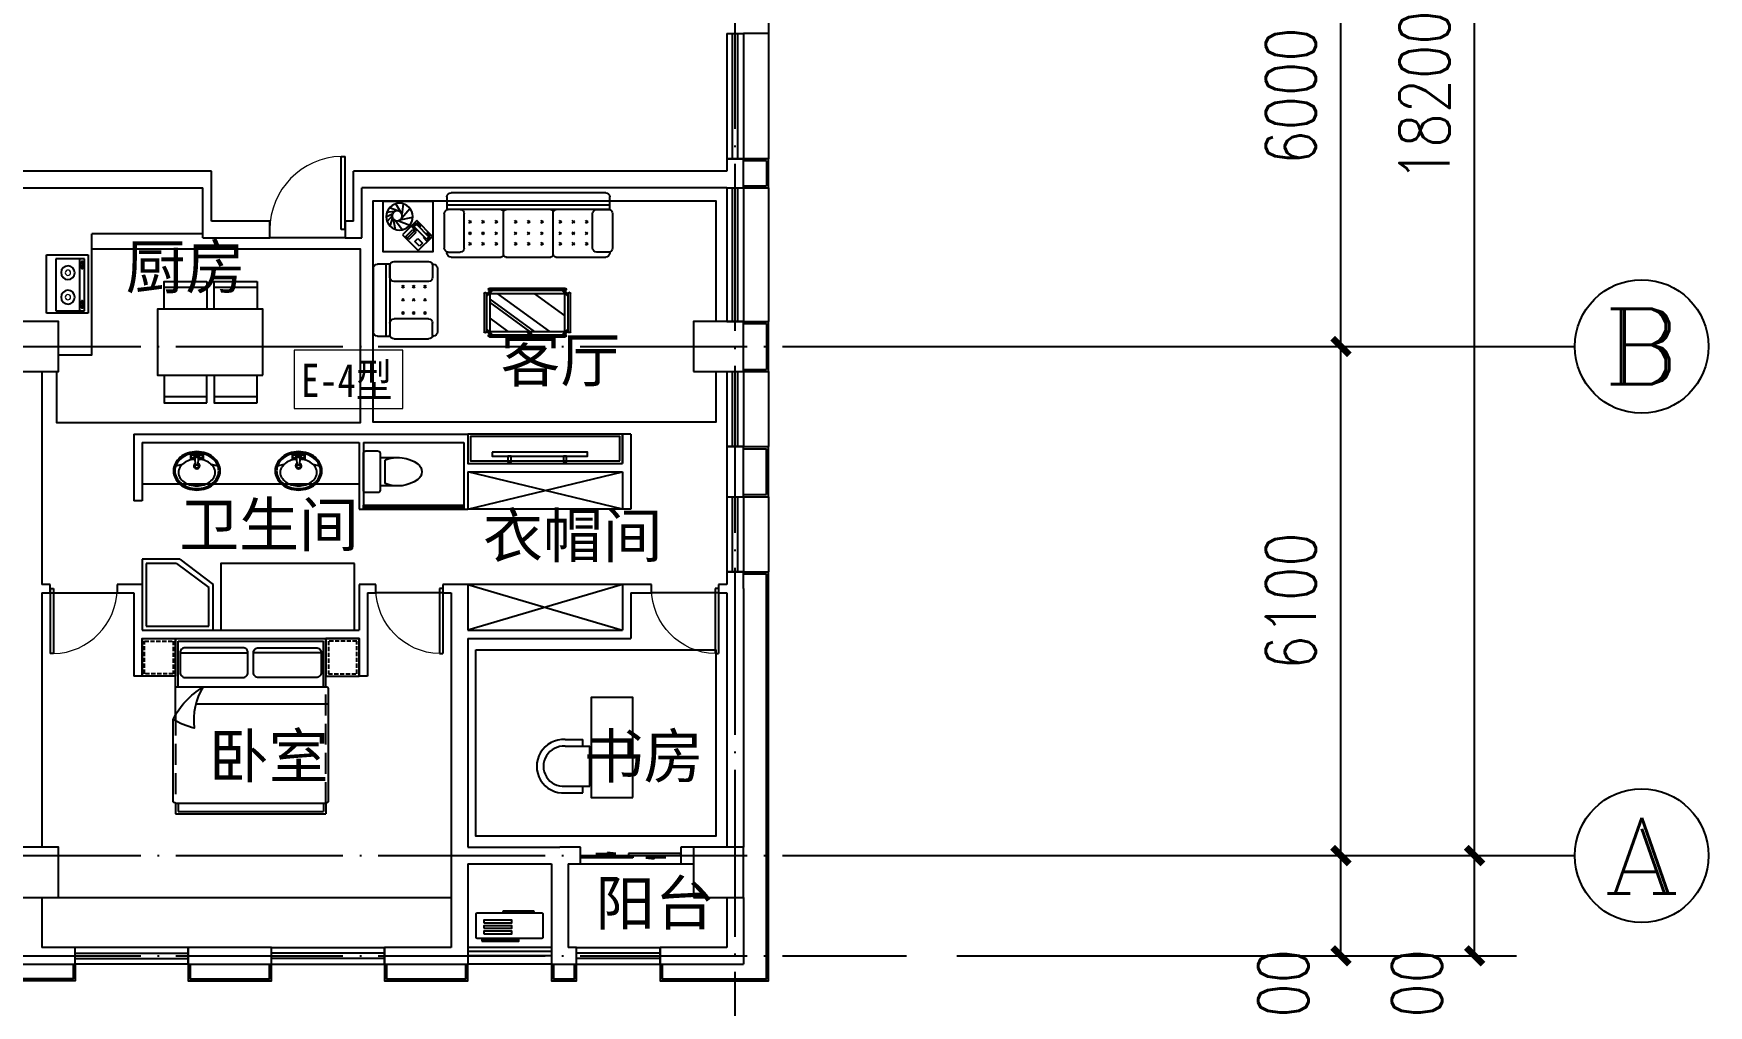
# Model space of a CAD drawing. Extents: x 122060 to 300410, y -425997 to -174060.
# Drawn here: x 241098 to 261150, y -340097 to -328451 of the extents above; entities that cross this region are included whole.
import ezdxf
from ezdxf.enums import TextEntityAlignment as Align

# ---------------------------------------------------------------- set-up
doc = ezdxf.new("R2010")
doc.units = 0
doc.header["$LTSCALE"] = 1000
doc.header["$MEASUREMENT"] = 0
doc.linetypes.add('DASH', pattern=[0.35, 0.25, -0.1])
doc.linetypes.add('DOTE', pattern=[2.42, 2, -0.2, 0.02, -0.2])
doc.layers.get('0').update_dxf_attribs({"linetype": 'CONTINUOUS'})
doc.layers.get('Defpoints').update_dxf_attribs({"linetype": 'CONTINUOUS'})
for name, color, linetype in [('AXIS', 3, 'CONTINUOUS'), ('AXIS_TEXT', 7, 'CONTINUOUS'), ('BALCONY', 6, 'CONTINUOUS'), ('DOTE', 1, 'CONTINUOUS'), ('WALL', 255, 'CONTINUOUS'), ('WINDOW', 4, 'CONTINUOUS'), ('WR-COLUMN', 255, 'CONTINUOUS'), ('WR-WALL', 255, 'CONTINUOUS'), ('厨卫', 8, 'CONTINUOUS'), ('家具', 8, 'CONTINUOUS'), ('平面看线', 8, 'CONTINUOUS'), ('石材', 41, 'CONTINUOUS'), ('空调', 8, 'CONTINUOUS')]:
    doc.layers.add(name, color=color, linetype=linetype)
doc.layers.add('PUB_TEXT', color=7, linetype='CONTINUOUS', lineweight=0)
doc.styles.add('_TCH_AXIS', font='COMPLEX', dxfattribs={"bigfont": 'GBCBIG'})
doc.styles.add('COMPLEX', font='COMPLEX')
doc.styles.add('dim_font', font='SIMPLEX.shx', dxfattribs={"width": 0.8})
doc.styles.get("Standard").update_dxf_attribs({"font": 'GBENOR', "bigfont": 'GBCBIG'})
doc.styles.add('宋体', font='SimSun.ttf')
doc.styles.add('黑体', font='SIMHEI.TTF', dxfattribs={"width": 0.8})
doc.dimstyles.new('DIMN200', dxfattribs={"dimscale": 2, "dimtxt": 300, "dimasz": 100, "dimexe": 250, "dimexo": 300, "dimgap": 150, "dimtad": 1, "dimdec": 0, "dimzin": 0, "dimdsep": 46, "dimtxsty": 'dim_font', "dimblk": 'ARCHTICK', "dimcen": 0.09, "dimclrt": 7, "dimazin": 2, "dimtfac": 1, "dimtdec": 0, "dimtix": 1, "dimtmove": 2, "dimatfit": 3, "dimfxl": 0, "dimtolj": 1, "dimtzin": 0, "dimarcsym": 0})

# ---------------------------------------------------------------- blocks, each defined once
blk = doc.blocks.new('asfdfgfhfg')
at = {"layer": '家具', "color": 6}
for p, q in [((-683, 1543), (-673, 1632)), ((-651, 1566), (-616, 1640)), ((-632, 1568), (-564, 1629)), ((-677, 1466), (-777, 1525)), ((-649, 1450), (-776, 1433)), ((-694, 1502), (-729, 1600)), ((-609, 1454), (-722, 1355)), ((-583, 1478), (-618, 1320)), ((-611, 1564), (-511, 1595)), ((-598, 1556), (-471, 1530)), ((-581, 1533), (-467, 1445)), ((-575, 1501), (-521, 1357))]:
    blk.add_line(p, q, dxfattribs=at)
at = {"layer": '家具'}
for p, q in [((-54, 1595), (-54, 1745)), ((-54, 1645), (809, 1645)), ((-4, 1795), (759, 1795)), ((809, 1745), (809, 1592)), ((-575, 1274), (-405, 1443)), ((-386, 1406), (-471, 1321)), ((-405, 1443), (-216, 1255)), ((-348, 1368), (-386, 1406)), ((-87, 1545), (-87, 1134)), ((-54, 1595), (809, 1595)), ((102, 1595), (-37, 1595)), ((152, 1134), (152, 1545)), ((198, 1453), (229, 1423)), ((229, 1453), (198, 1423)), ((356, 1453), (386, 1423)), ((386, 1453), (356, 1423)), ((514, 1453), (544, 1423)), ((544, 1453), (514, 1423)), ((602, 1134), (602, 1545)), ((652, 1595), (792, 1595)), ((842, 1545), (842, 1134)), ((-386, 1085), (-575, 1274)), ((-556, 1274), (-509, 1227)), ((-504, 1326), (-551, 1278)), ((-551, 1278), (-509, 1236)), ((-532, 1278), (-504, 1307)), ((-532, 1278), (-381, 1128)), ((-509, 1236), (-499, 1245)), ((-509, 1227), (-495, 1241)), ((-462, 1283), (-504, 1326)), ((-353, 1156), (-504, 1307)), ((-452, 1283), (-499, 1330)), ((-471, 1321), (-433, 1283)), ((-471, 1274), (-462, 1283)), ((-466, 1269), (-452, 1283)), ((-452, 1302), (-367, 1387)), ((-433, 1283), (-348, 1368)), ((-216, 1255), (-386, 1085)), ((-325, 1297), (-363, 1260)), ((-363, 1260), (-306, 1203)), ((-268, 1241), (-325, 1297)), ((-306, 1203), (-268, 1241)), ((198, 1326), (229, 1296)), ((229, 1326), (198, 1296)), ((356, 1326), (386, 1296)), ((386, 1326), (356, 1296)), ((514, 1326), (544, 1296)), ((544, 1326), (514, 1296)), ((-424, 1151), (-414, 1161)), ((-381, 1109), (-424, 1151)), ((-386, 1189), (-377, 1198)), ((-334, 1156), (-381, 1109)), ((-381, 1128), (-353, 1156)), ((-377, 1198), (-334, 1156)), ((-54, 1084), (-54, 1075)), ((-37, 1084), (102, 1084)), ((-4, 1025), (759, 1025)), ((198, 1189), (229, 1159)), ((229, 1189), (198, 1159)), ((386, 1189), (356, 1159)), ((356, 1189), (386, 1159)), ((514, 1189), (544, 1159)), ((544, 1189), (514, 1159)), ((792, 1084), (652, 1084)), ((809, 1084), (809, 1075)), ((-909, -988), (-909, 862)), ((-859, 912), (-706, 912)), ((-759, -1038), (-759, 912)), ((-709, -1038), (-709, 912)), ((-709, 755), (-709, 896)), ((-659, 946), (-247, 946)), ((-197, 912), (-189, 912)), ((-197, 896), (-197, 755)), ((-139, 862), (-139, 264)), ((-247, 705), (-659, 705)), ((-546, 651), (-576, 620)), ((-546, 620), (-576, 651)), ((-409, 651), (-439, 620)), ((-409, 620), (-439, 651)), ((-282, 651), (-312, 620)), ((-282, 620), (-312, 651)), ((-546, 463), (-576, 493)), ((-546, 493), (-576, 463)), ((-409, 493), (-439, 463)), ((-409, 463), (-439, 493)), ((-282, 493), (-312, 463)), ((-282, 463), (-312, 493)), ((236, -505), (236, 404)), ((246, 414), (251, 414)), ((261, 368), (333, 440)), ((261, 396), (305, 440)), ((261, -505), (261, 404)), ((287, 455), (287, 450)), ((297, 465), (756, 465)), ((297, 440), (756, 440)), ((791, 368), (719, 440)), ((791, 396), (747, 440)), ((766, 455), (766, 450)), ((791, 404), (791, -505)), ((806, 414), (801, 414)), ((816, 404), (816, -505)), ((-169, 235), (-679, 235)), ((-546, 335), (-576, 305)), ((-546, 305), (-576, 335)), ((-409, 335), (-439, 305)), ((-409, 305), (-439, 335)), ((-282, 335), (-312, 305)), ((-282, 305), (-312, 335)), ((-139, 206), (-139, -332)), ((301, 305), (751, -315)), ((364, 400), (751, -134)), ((407, 400), (751, -75)), ((595, 400), (751, 185)), ((-546, 75), (-576, 105)), ((-546, 105), (-576, 75)), ((-409, 75), (-439, 105)), ((-409, 105), (-439, 75)), ((-282, 75), (-312, 105)), ((-282, 105), (-312, 75)), ((-546, -52), (-576, -82)), ((-546, -82), (-576, -52)), ((-409, -82), (-439, -52)), ((-409, -52), (-439, -82)), ((-282, -82), (-312, -52)), ((-282, -52), (-312, -82)), ((301, -138), (565, -500)), ((-169, -361), (-679, -361)), ((-546, -240), (-576, -210)), ((-546, -210), (-576, -240)), ((-409, -240), (-439, -210)), ((-409, -210), (-439, -240)), ((-282, -240), (-312, -210)), ((-282, -210), (-312, -240)), ((-139, -390), (-139, -988)), ((-546, -431), (-576, -461)), ((-546, -461), (-576, -431)), ((-546, -619), (-576, -588)), ((-546, -588), (-576, -619)), ((-409, -431), (-439, -461)), ((-409, -461), (-439, -431)), ((-409, -588), (-439, -619)), ((-409, -619), (-439, -588)), ((-282, -431), (-312, -461)), ((-282, -461), (-312, -431)), ((-282, -588), (-312, -619)), ((-282, -619), (-312, -588)), ((246, -515), (251, -515)), ((261, -468), (333, -540)), ((261, -496), (305, -540)), ((287, -555), (287, -550)), ((756, -540), (297, -540)), ((756, -565), (297, -565)), ((791, -468), (719, -540)), ((791, -496), (747, -540)), ((766, -555), (766, -550)), ((806, -515), (801, -515)), ((-546, -746), (-576, -776)), ((-546, -776), (-576, -746)), ((-409, -746), (-439, -776)), ((-409, -776), (-439, -746)), ((-282, -746), (-312, -776)), ((-282, -776), (-312, -746)), ((-709, -881), (-709, -1021)), ((-247, -831), (-659, -831)), ((-197, -1021), (-197, -881)), ((-709, -1038), (-859, -1038)), ((-659, -1071), (-247, -1071)), ((-197, -1038), (-189, -1038))]:
    blk.add_line(p, q, dxfattribs=at)
for points in [[(-805, 1679), (-205, 1679), (-205, 1079), (-805, 1079)], [(301, 400), (751, 400), (751, -500), (301, -500)]]:
    blk.add_lwpolyline(points, close=True, dxfattribs=at)
at = {"layer": '家具', "color": 6}
for centre, radius in [((-623, 1480), 160), ((-634, 1508), 60)]:
    blk.add_circle(centre, radius, dxfattribs=at)
at = {"layer": '家具'}
for centre, radius, start, end in [((-4, 1745), 50, 90, 180), ((759, 1745), 50, 0, 90), ((-37, 1545), 50, 90, 180), ((102, 1545), 50, 0, 90), ((652, 1545), 50, 90, 180), ((792, 1545), 50, 0, 90), ((-37, 1134), 50, 180, 270), ((-4, 1075), 50, 180, 270), ((102, 1134), 50, 270, 0), ((652, 1134), 50, 180, 270), ((759, 1075), 50, 270, 0), ((792, 1134), 50, 270, 0), ((-859, 862), 50, 90, 180), ((-659, 896), 50, 90, 180), ((-247, 896), 50, 0, 90), ((-189, 862), 50, 0, 90), ((-659, 755), 50, 180, 270), ((-247, 755), 50, 270, 0), ((246, 404), 10, 90, 180), ((251, 404), 10, 0, 90), ((297, 455), 10, 90, 180), ((297, 450), 10, 180, 270), ((756, 455), 10, 0, 90), ((756, 450), 10, 270, 0), ((801, 404), 10, 90, 180), ((806, 404), 10, 0, 90), ((-679, 265), 30, 180, 270), ((-679, 205), 30, 90, 180), ((-169, 265), 30, 270, 0), ((-169, 205), 30, 0, 90), ((-679, -331), 30, 180, 270), ((-679, -391), 30, 90, 180), ((-169, -331), 30, 270, 0), ((-169, -391), 30, 0, 90), ((246, -505), 10, 180, 270), ((251, -505), 10, 270, 0), ((297, -550), 10, 90, 180), ((297, -555), 10, 180, 270), ((756, -550), 10, 0, 90), ((756, -555), 10, 270, 0), ((801, -505), 10, 180, 270), ((806, -505), 10, 270, 0), ((-859, -988), 50, 180, 270), ((-659, -881), 50, 90, 180), ((-247, -881), 50, 0, 90), ((-189, -988), 50, 270, 0), ((-659, -1021), 50, 180, 270), ((-247, -1021), 50, 270, 0)]:
    blk.add_arc(centre, radius, start, end, dxfattribs=at)
at = {"layer": '家具', "style": 'dim_font', "width": 0.8, "flags": 9}
for tag, p, rotation in [('YSIZE', (377, 1795), 180), ('XSIZE', (377, 1795), 180), ('YSIZE', (-909, -63), 270), ('XSIZE', (-909, -63), 270)]:
    blk.add_attdef(tag, p, '', height=0.5, rotation=rotation, dxfattribs=at)
blk = doc.blocks.new('safedgdhgfh')
at = {"layer": '厨卫', "linetype": 'Continuous'}
for p, q in [((-352, -356), (-352, 344)), ((-352, 344), (148, 344)), ((148, 344), (148, -356)), ((148, -356), (-352, -356))]:
    blk.add_line(p, q, dxfattribs=at)
at = {"layer": '厨卫'}
for p, q in [((103, 293), (-239, 293)), ((-239, 293), (-239, -330)), ((47, -330), (47, 293)), ((103, -330), (103, 293)), ((-239, -330), (103, -330))]:
    blk.add_line(p, q, dxfattribs=at)
at = {"layer": '厨卫', "lineweight": 13}
for p, q in [((71, 268), (81, 268)), ((96, 251), (79, 251)), ((79, 251), (79, 186)), ((96, 186), (96, 251)), ((70, 176), (81, 176)), ((79, 186), (96, 186)), ((70, -297), (81, -297)), ((71, -205), (81, -205)), ((79, -222), (79, -287)), ((96, -222), (79, -222)), ((79, -287), (96, -287)), ((96, -287), (96, -222))]:
    blk.add_line(p, q, dxfattribs=at)
for points in [[(71, 268, 0.259034), (67, 266, 0.076276), (63, 254, 0.036515), (60, 241, 0.026615), (59, 222, 0.026615), (60, 203, 0.036515), (63, 189, 0.076276), (67, 178, 0.259034), (71, 176, 0.078462), (72, 176, 0.056762)], [(81, 268, 0.259034), (78, 266, 0.076276), (73, 254, 0.036515), (71, 241, 0.026615), (70, 222, 0.026615), (71, 203, 0.036515), (73, 189, 0.076276), (78, 178, 0.259034), (81, 176, 0.259034), (85, 178, 0.056762), (89, 186, 0.036515)], [(91, 251, 0.008736), (90, 254, 0.076276), (85, 266, 0.259034), (81, 268, 0.259034)], [(71, -205, 0.259034), (67, -207, 0.076276), (63, -219, 0.036515), (60, -232, 0.026615), (59, -251, 0.026615), (60, -270, 0.036515), (63, -284, 0.076276), (67, -295, 0.259034), (71, -297, 0.078462), (72, -297, 0.056762)], [(81, -205, 0.259034), (78, -207, 0.076276), (73, -219, 0.036515), (71, -232, 0.026615), (70, -251, 0.026615), (71, -270, 0.036515), (73, -284, 0.076276), (78, -295, 0.259034), (81, -297, 0.259034), (85, -295, 0.056762), (89, -287, 0.036515)], [(91, -222, 0.008736), (90, -219, 0.076276), (85, -207, 0.259034), (81, -205, 0.259034)]]:
    blk.add_lwpolyline(points, format="xyb", dxfattribs=at)
at = {"layer": '厨卫', "linetype": 'Continuous'}
for centre, start, end in [((-94, 128), 270, 269.036), ((-94, -165), 90.964, 90)]:
    blk.add_arc(centre, 82.5, start, end, dxfattribs=at)
at = {"layer": '厨卫', "linetype": 'Continuous', "lineweight": 13}
for centre, start, end in [((-94, 128), 270, 269.3468), ((-94, -165), 90.6532, 90)]:
    blk.add_arc(centre, 31.6, start, end, dxfattribs=at)
blk = doc.blocks.new('sdgfdhgfjhg')
at = {"layer": '家具'}
for p, q in [((-840, 610), (-840, 1189)), ((960, 1189), (-840, 1189)), ((930, 1159), (-810, 1159)), ((-810, 610), (-810, 1159)), ((-784, 1019), (28, 1019)), ((905, 1019), (93, 1019)), ((930, 610), (930, 1159)), ((960, 277), (960, 1189)), ((960, 610), (-850, 610)), ((-870, -761), (-870, 590)), ((708, 409), (-870, 409)), ((990, -761), (990, 222)), ((960, -781), (-840, -781)), ((-840, -781), (-840, -911)), ((-810, -781), (-810, -881)), ((930, -781), (930, -881)), ((960, -781), (960, -911)), ((960, -911), (-840, -911)), ((930, -881), (-810, -881))]:
    blk.add_line(p, q, dxfattribs=at)
at = {"layer": '家具', "linetype": 'DASH'}
for p, q in [((-840, -781), (-840, 610)), ((960, 277), (960, -781))]:
    blk.add_line(p, q, dxfattribs=at)
at = {"layer": '家具'}
for points in [[(-1240, 739), (-1240, 1189), (-840, 1189), (-840, 739), (-1240, 739), (-1240, 819)], [(1360, 739), (1360, 1189), (960, 1189), (960, 739), (1360, 739), (1360, 819)]]:
    blk.add_lwpolyline(points, dxfattribs=at)
at = {"layer": '家具', "color": 251, "linetype": 'DASH', "ltscale": 0.2}
for points in [[(-1210, 769), (-1210, 1159), (-870, 1159), (-870, 769)], [(1330, 769), (1330, 1159), (990, 1159), (990, 769)]]:
    blk.add_lwpolyline(points, close=True, dxfattribs=at)
at = {"layer": '家具'}
for points in [[(-784, 1019), (-784, 784, 0.414214), (-724, 724), (-32, 724, 0.414214), (28, 784), (28, 1019, 0.414214), (-32, 1079), (-724, 1079, 0.414214)], [(905, 1019), (905, 784, -0.414214), (845, 724), (153, 724, -0.414214), (93, 784), (93, 1019, -0.414214), (153, 1079), (845, 1079, -0.414214)]]:
    blk.add_lwpolyline(points, format="xyb", close=True, dxfattribs=at)
blk.add_lwpolyline([(628, 610, -0.180302), (736, 118, 0.088637), (990, 222, -28871.271551)], format="xyb", dxfattribs=at)
for centre, radius, start, end in [((-850, 590), 20, 90, 180), ((147, -203), 944, 26.7227, 59.3925), ((-841, -750), 30.7, 200.3083, 272.3116), ((962, -750), 30.7, 267.6848, 339.6434)]:
    blk.add_arc(centre, radius, start, end, dxfattribs=at)
blk = doc.blocks.new('asfsdgdfhgj')
at = {"layer": '家具'}
for p, q in [((-812, 437), (-300, 437)), ((-212, 437), (300, 437)), ((-812, -874), (-300, -874)), ((-212, -874), (300, -874))]:
    blk.add_line(p, q, dxfattribs=at)
for points in [[(-812, 509), (-812, 178)], [(-300, 178), (-300, 509), (-812, 509)], [(-212, 509), (-212, 178)], [(300, 178), (300, 509), (-212, 509)], [(-883, -615), (-883, 178), (380, 178), (380, -615), (-883, -615)], [(-812, -946), (-812, -615)], [(-300, -615), (-300, -946), (-812, -946)], [(-212, -946), (-212, -615)], [(300, -615), (300, -946), (-212, -946)]]:
    blk.add_lwpolyline(points, dxfattribs=at)
blk = doc.blocks.new('空调机')
at = {"layer": '空调', "color": 8}
for p, q in [((2416849, -275305), (2416496, -275305)), ((2416486, -275315), (2416486, -275325)), ((2416859, -275325), (2416859, -275315))]:
    blk.add_line(p, q, dxfattribs=at)
blk.add_lwpolyline([(2416186, -275325), (2416946, -275325, -0.414214), (2416966, -275345), (2416966, -275615, -0.414214), (2416946, -275635), (2416186, -275635, -0.414214), (2416166, -275615), (2416166, -275345, -0.414214)], format="xyb", close=True, dxfattribs=at)
for points in [[(2416256, -275445), (2416592, -275445), (2416592, -275416), (2416256, -275416)], [(2416256, -275511), (2416592, -275511), (2416592, -275482), (2416256, -275482)], [(2416235, -275664), (2416675, -275664), (2416675, -275649), (2416235, -275649)], [(2416256, -275577), (2416592, -275577), (2416592, -275548), (2416256, -275548)]]:
    blk.add_lwpolyline(points, close=True, dxfattribs=at)
for centre, start, end in [((2416496, -275315), 90, 180), ((2416849, -275315), 0, 90)]:
    blk.add_arc(centre, 10, start, end, dxfattribs=at)
blk = doc.blocks.new('_ArchTick')
at = {"color": 0, "linetype": 'ByBlock', "const_width": 0.4}
blk.add_lwpolyline([(-0.5, -0.5), (0.5, 0.5)], dxfattribs=at)
blk = doc.blocks.new('*D94')
at = {"layer": 'AXIS', "color": 0, "lineweight": -2}
for p, q in [((252150, -338301), (257250, -338301)), ((256750, -339501), (256750, -338301)), ((252150, -339501), (257250, -339501))]:
    blk.add_line(p, q, dxfattribs=at)
at = {"layer": 'Defpoints', "color": 0}
for p in [(251550, -338301), (256750, -338301), (251550, -339501)]:
    blk.add_point(p, dxfattribs=at)
at = {"layer": 'AXIS', "color": 0, "lineweight": -2, "xscale": 200, "yscale": 200, "zscale": 200}
for p, rotation in [((256750, -338301), 90), ((256750, -339501), 270)]:
    blk.add_blockref('_ArchTick', p, dxfattribs=dict(at, rotation=rotation))
at = {"layer": 'AXIS', "color": 7, "insert": (256060, -340241), "char_height": 600, "attachment_point": 5, "rotation": 90, "style": 'dim_font'}
blk.add_mtext('\\A1;1200', dxfattribs=at)
blk = doc.blocks.new('*D95')
at = {"layer": 'AXIS', "color": 0, "lineweight": -2}
for p, q in [((252150, -332201), (257250, -332201)), ((256750, -338301), (256750, -332201)), ((252150, -338301), (257250, -338301))]:
    blk.add_line(p, q, dxfattribs=at)
at = {"layer": 'Defpoints', "color": 0}
for p in [(251550, -332201), (256750, -332201), (251550, -338301)]:
    blk.add_point(p, dxfattribs=at)
at = {"layer": 'AXIS', "color": 0, "lineweight": -2, "xscale": 200, "yscale": 200, "zscale": 200}
for p, rotation in [((256750, -332201), 90), ((256750, -338301), 270)]:
    blk.add_blockref('_ArchTick', p, dxfattribs=dict(at, rotation=rotation))
at = {"layer": 'AXIS', "color": 7, "insert": (256150, -335251), "char_height": 600, "attachment_point": 5, "rotation": 90, "style": 'dim_font'}
blk.add_mtext('\\A1;6100', dxfattribs=at)
blk = doc.blocks.new('*D96')
at = {"layer": 'AXIS', "color": 0, "lineweight": -2}
for p, q in [((252150, -326201), (257250, -326201)), ((256750, -332201), (256750, -326201)), ((252150, -332201), (257250, -332201))]:
    blk.add_line(p, q, dxfattribs=at)
at = {"layer": 'Defpoints', "color": 0}
for p in [(251550, -326201), (256750, -326201), (251550, -332201)]:
    blk.add_point(p, dxfattribs=at)
at = {"layer": 'AXIS', "color": 0, "lineweight": -2, "xscale": 200, "yscale": 200, "zscale": 200}
for p, rotation in [((256750, -326201), 90), ((256750, -332201), 270)]:
    blk.add_blockref('_ArchTick', p, dxfattribs=dict(at, rotation=rotation))
at = {"layer": 'AXIS', "color": 7, "insert": (256150, -329201), "char_height": 600, "attachment_point": 5, "rotation": 90, "style": 'dim_font'}
blk.add_mtext('\\A1;6000', dxfattribs=at)
blk = doc.blocks.new('*D99')
at = {"layer": 'AXIS', "color": 0, "lineweight": -2}
for p, q in [((252150, -338301), (258850, -338301)), ((258350, -339501), (258350, -338301)), ((252150, -339501), (258850, -339501))]:
    blk.add_line(p, q, dxfattribs=at)
at = {"layer": 'Defpoints', "color": 0}
for p in [(251550, -338301), (258350, -338301), (251550, -339501)]:
    blk.add_point(p, dxfattribs=at)
at = {"layer": 'AXIS', "color": 0, "lineweight": -2, "xscale": 200, "yscale": 200, "zscale": 200}
for p, rotation in [((258350, -338301), 90), ((258350, -339501), 270)]:
    blk.add_blockref('_ArchTick', p, dxfattribs=dict(at, rotation=rotation))
at = {"layer": 'AXIS', "color": 7, "insert": (257660, -340241), "char_height": 600, "attachment_point": 5, "rotation": 90, "style": 'dim_font'}
blk.add_mtext('\\A1;1200', dxfattribs=at)
blk = doc.blocks.new('*D100')
at = {"layer": 'AXIS', "color": 0, "lineweight": -2}
for p, q in [((252150, -320101), (258850, -320101)), ((258350, -338301), (258350, -320101)), ((252150, -338301), (258850, -338301))]:
    blk.add_line(p, q, dxfattribs=at)
at = {"layer": 'Defpoints', "color": 0}
for p in [(251550, -320101), (258350, -320101), (251550, -338301)]:
    blk.add_point(p, dxfattribs=at)
at = {"layer": 'AXIS', "color": 0, "lineweight": -2, "xscale": 200, "yscale": 200, "zscale": 200}
for p, rotation in [((258350, -320101), 90), ((258350, -338301), 270)]:
    blk.add_blockref('_ArchTick', p, dxfattribs=dict(at, rotation=rotation))
at = {"layer": 'AXIS', "color": 7, "insert": (257750, -329201), "char_height": 600, "attachment_point": 5, "rotation": 90, "style": 'dim_font'}
blk.add_mtext('\\A1;18200', dxfattribs=at)
blk = doc.blocks.new('_FZHK')
blk.add_lwpolyline([(-0.5, -0.5), (0.5, -0.5), (0.5, 0.5), (-0.5, 0.5)], close=True)
blk = doc.blocks.new('$TCHSYS$WIN2D')
for p, q in [((-0.5, 0.5), (0.5, 0.5)), ((-0.5, 0.5), (-0.5, -0.5)), ((0.5, 0.5), (0.5, -0.5)), ((0.5, 0.167), (-0.5, 0.167)), ((0.5, -0.167), (-0.5, -0.167)), ((-0.5, -0.5), (0.5, -0.5))]:
    blk.add_line(p, q)
blk = doc.blocks.new('$DorLib2D$00000001')
for p, q in [((0.45, 0.975), (0.5, 0.975)), ((0.45, 0), (0.45, 0.975)), ((0.5, 0), (0.5, 0.975)), ((0.5, 0), (0.45, 0))]:
    blk.add_line(p, q)
at = {"lineweight": 13}
blk.add_arc((0.475, 0), 0.975, 91.4693, 180, dxfattribs=at)
blk = doc.blocks.new('$plan$00000301')
for p, q in [((-319, 296), (-319, 84)), ((-239, 296), (-239, 0)), ((239, 296), (239, 0)), ((319, 296), (319, 84)), ((-319, 84), (-239, 84)), ((-239, 0), (239, 0)), ((239, 84), (319, 84))]:
    blk.add_line(p, q)
for radius, start, end in [(320, 356.4494, 183.5506), (240, 355.2636, 184.7364)]:
    blk.add_arc((0, 316), radius, start, end)
at = {"width": 0.8, "flags": 9}
for tag in ['YSIZE', 'XSIZE', 'XSIZE', 'YSIZE']:
    blk.add_attdef(tag, (0, 0), '', height=0.5, dxfattribs=at)
blk = doc.blocks.new('$plan$00001613')
at = {"layer": '厨卫'}
for p, q in [((-260, -140), (-260, 140)), ((-200, 170), (-200, -170))]:
    blk.add_line(p, q, dxfattribs=at)
blk.add_lwpolyline([(-430, -170), (-200, -170), (-200, -220, 0.414214), (-170, -250), (-30, -250, 0.414214), (0, -220), (0, 220, 0.414214), (-30, 250), (-170, 250, 0.414214), (-200, 220), (-200, 170), (-430, 170)], format="xyb", dxfattribs=at)
for centre, radius, start, end in [((-590, 0), 110, 123.4509, 236.5491), ((-413, -227), 398, 67.4505, 126.6381), ((-413, 227), 398, 233.3619, 292.5495)]:
    blk.add_arc(centre, radius, start, end, dxfattribs=at)
blk = doc.blocks.new('$plan$00001629')
for p, q in [((-252, -170), (-172, -150)), ((-75, -35), (-75, -85)), ((-75, -35), (75, -35)), ((-75, -85), (-21, -85)), ((-16, -146), (-25, -35)), ((16, -146), (25, -35)), ((21, -85), (75, -85)), ((75, -35), (75, -85)), ((172, -150), (252, -170))]:
    blk.add_line(p, q)
for centre, radius in [((-50, -60), 20), ((1, -60), 10), ((50, -60), 20)]:
    blk.add_circle(centre, radius)
for centre, radius, start, end in [((0, -340), 340, 90, 108.7907), ((0, -340), 340, 71.2093, 90), ((-90, -230), 190, 153.24, 180), ((-90, -230), 173, 153.24, 180), ((-46, -252), 239, 129.4007, 153.24), ((-46, -252), 222, 129.4007, 153.24), ((-102, -250), 118, 150.3366, 180), ((-53, -278), 174, 126.0274, 150.3366), ((-18, -286), 283, 108.7907, 129.4007), ((-18, -286), 266, 108.7907, 129.4007), ((-21, -322), 229, 106.7647, 126.0274), ((0, -340), 323, 90, 108.7907), ((0, -391), 301, 93.9271, 106.7647), ((0, -170), 35, 118.7783, 61.2217), ((0, -170), 25, 129.0728, 50.9272), ((0, -146), 16.3, 180, 0), ((0, -340), 323, 71.2093, 90), ((0, -391), 301, 73.2353, 86.0729), ((21, -322), 229, 53.9726, 73.2353), ((18, -286), 266, 50.5993, 71.2093), ((18, -286), 283, 50.5993, 71.2093), ((53, -278), 174, 29.6634, 53.9726), ((46, -252), 222, 26.76, 50.5993), ((46, -252), 239, 26.76, 50.5993), ((102, -250), 118, 0, 29.6634), ((90, -230), 173, 0, 26.76), ((90, -230), 190, 0, 26.76), ((-90, -230), 190, 180, 206.76), ((-90, -230), 173, 180, 206.76), ((-46, -208), 239, 206.76, 230.5993), ((-46, -208), 222, 206.76, 230.5993), ((-102, -250), 118, 180, 209.6634), ((-53, -222), 174, 209.6634, 233.9726), ((-18, -174), 283, 230.5993, 251.2093), ((-18, -174), 266, 230.5993, 251.2093), ((-21, -178), 229, 233.9726, 253.2353), ((0, -109), 301, 253.2353, 270), ((0, -109), 301, 270, 286.7647), ((21, -178), 229, 286.7647, 306.0274), ((18, -174), 266, 288.7907, 309.4007), ((18, -174), 283, 288.7907, 309.4007), ((53, -222), 174, 306.0274, 330.3366), ((46, -208), 222, 309.4007, 333.24), ((46, -208), 239, 309.4007, 333.24), ((102, -250), 118, 330.3366, 0), ((90, -230), 173, 333.24, 0), ((90, -230), 190, 333.24, 0), ((0, -120), 340, 251.2093, 270), ((0, -120), 323, 251.2093, 270), ((0, -120), 323, 270, 288.7907), ((0, -120), 340, 270, 288.7907)]:
    blk.add_arc(centre, radius, start, end)
blk = doc.blocks.new('$DorLib2D$00000131')
at = {"color": 0, "linetype": 'Continuous'}
for p, q in [((0.15, 0.125), (0.232, 0.197)), ((0.232, 0.197), (0.232, 0.125)), ((-0.5, 0.125), (-0.5, 0)), ((0.019, 0.125), (-0.5, 0.125)), ((-0.5, 0), (0.019, 0)), ((-0.024, 0), (0.5, 0)), ((-0.024, -0.125), (-0.024, 0)), ((0.019, 0), (0.019, 0.125)), ((0.35, 0.125), (0.15, 0.125)), ((0.5, 0), (0.5, -0.125)), ((-0.35, -0.125), (-0.15, -0.125)), ((-0.232, -0.197), (-0.232, -0.125)), ((-0.15, -0.125), (-0.232, -0.197)), ((0.5, -0.125), (-0.024, -0.125))]:
    blk.add_line(p, q, dxfattribs=at)
blk = doc.blocks.new('_AXISO')
blk.add_circle((0, 0), 0.5)
at = {"layer": 'AXIS_TEXT', "style": 'COMPLEX', "width": 1.041667}
blk.add_attdef('A', text='', height=0.56, dxfattribs=at).set_placement((-0.25, -0.28), (0.25, -0.28), align=Align.FIT)

msp = doc.modelspace()

# ---------------------------------------------------------------- linework, layer by layer
at = {"layer": 'AXIS'}
for p, q in [((251549.9, -332201.1), (259549.9, -332201.1)), ((251549.9, -338301.1), (259549.9, -338301.1))]:
    msp.add_line(p, q, dxfattribs=at)
at = {"layer": 'BALCONY', "color": 8}
for p, q in [((247298.2, -339401.1), (246298.2, -339401.1)), ((247298.2, -339601.1), (246298.2, -339601.1))]:
    msp.add_line(p, q, dxfattribs=at)
at = {"layer": 'BALCONY'}
for p, q in [((247298.2, -339451.1), (246298.2, -339451.1)), ((247298.2, -339501.1), (246298.2, -339501.1))]:
    msp.add_line(p, q, dxfattribs=at)
at = {"layer": 'DOTE', "linetype": 'DOTE'}
for p, q in [((249498.2, -341693.9), (249498.2, -316272.1)), ((150843.1, -332201.1), (251549.9, -332201.1)), ((150843.1, -338301.1), (251549.9, -338301.1)), ((150843.1, -339501.1), (251549.9, -339501.1))]:
    msp.add_line(p, q, dxfattribs=at)
at = {"layer": 'PUB_TEXT'}
msp.add_lwpolyline([(245519.6, -332244.9), (244219.6, -332244.9), (244219.6, -332944.9), (245519.6, -332944.9)], close=True, dxfattribs=at)
at = {"layer": 'WALL'}
for p, q in [((243227.2, -330101.1), (239598.2, -330101.1)), ((243227.2, -330701.1), (243227.2, -330101.1)), ((249398.2, -330101.1), (244927.2, -330101.1)), ((244927.2, -330701.1), (244927.2, -330101.1)), ((239598.2, -330301.1), (243127.2, -330301.1)), ((243127.2, -330901.1), (243127.2, -330301.1)), ((249398.2, -330301.1), (245027.2, -330301.1)), ((245027.2, -330901.1), (245027.2, -330301.1)), ((243927.2, -330701.1), (243227.2, -330701.1)), ((243927.2, -330901.1), (243927.2, -330701.1)), ((244927.2, -330701.1), (244827.2, -330701.1)), ((244827.2, -330701.1), (244827.2, -330901.1)), ((243127.2, -330901.1), (243927.2, -330901.1)), ((244827.2, -330901.1), (245027.2, -330901.1)), ((242298.2, -333251.1), (244998.2, -333251.1)), ((242298.2, -333251.1), (242298.2, -334051.1)), ((244998.2, -333251.1), (246298.2, -333251.1)), ((246298.2, -333251.1), (246298.2, -333601.1)), ((248148.2, -333251.1), (248148.2, -333601.1)), ((248248.2, -333251.1), (248148.2, -333251.1)), ((248248.2, -333251.1), (248248.2, -333651.1)), ((242398.2, -333351.1), (244998.2, -333351.1)), ((242398.2, -333351.1), (242398.2, -334051.1)), ((244998.2, -333351.1), (244998.2, -334151.1)), ((245048.2, -333351.1), (245048.2, -334101.1)), ((245048.2, -333351.1), (246248.2, -333351.1)), ((246248.2, -333351.1), (246248.2, -333651.1)), ((246248.2, -333651.1), (246248.2, -334101.1)), ((246298.2, -333601.1), (248148.2, -333601.1)), ((248248.2, -333651.1), (248248.2, -334151.1)), ((246298.2, -333701.1), (248148.2, -333701.1)), ((246298.2, -333701.1), (246298.2, -334151.1)), ((248148.2, -333701.1), (248148.2, -334151.1)), ((242398.2, -334051.1), (242298.2, -334051.1)), ((244998.2, -334151.1), (245048.2, -334151.1)), ((245048.2, -334151.1), (245048.2, -334101.1)), ((246248.2, -334101.1), (246248.2, -334151.1)), ((246248.2, -334151.1), (246298.2, -334151.1)), ((248248.2, -334151.1), (248148.2, -334151.1)), ((241298.2, -335051.1), (241198.2, -335051.1)), ((241298.2, -335151.1), (241298.2, -335051.1)), ((242398.2, -335051.1), (242098.2, -335051.1)), ((242098.2, -335051.1), (242098.2, -335151.1)), ((242398.2, -335051.1), (242398.2, -335601.1)), ((245198.2, -335051.1), (244998.2, -335051.1)), ((244998.2, -335051.1), (244998.2, -335601.1)), ((245198.2, -335151.1), (245198.2, -335051.1)), ((246298.2, -335051.1), (245998.2, -335051.1)), ((245998.2, -335051.1), (245998.2, -335151.1)), ((248498.2, -335051.1), (248148.2, -335051.1)), ((248148.2, -335051.1), (248148.2, -335601.1)), ((248498.2, -335151.1), (248498.2, -335051.1)), ((249398.2, -335051.1), (249298.2, -335051.1)), ((249298.2, -335051.1), (249298.2, -335151.1)), ((241198.2, -335151.1), (241298.2, -335151.1)), ((242098.2, -335151.1), (242298.2, -335151.1)), ((242298.2, -335151.1), (242298.2, -335651.1)), ((245098.2, -335151.1), (245198.2, -335151.1)), ((245098.2, -335151.1), (245098.2, -335651.1)), ((245998.2, -335151.1), (246098.2, -335151.1)), ((248248.2, -335151.1), (248498.2, -335151.1)), ((248248.2, -335151.1), (248248.2, -335701.1)), ((249298.2, -335151.1), (249398.2, -335151.1)), ((242298.2, -335651.1), (242298.2, -336151.1)), ((242398.2, -335601.1), (244998.2, -335601.1)), ((245098.2, -335651.1), (245098.2, -336151.1)), ((246298.2, -335601.1), (248148.2, -335601.1)), ((242398.2, -335701.1), (244998.2, -335701.1)), ((242398.2, -335701.1), (242398.2, -336151.1)), ((244998.2, -335701.1), (244998.2, -336151.1)), ((246298.2, -335701.1), (248248.2, -335701.1)), ((242398.2, -336151.1), (242298.2, -336151.1)), ((245098.2, -336151.1), (244998.2, -336151.1)), ((246298.2, -338201.1), (247398.2, -338201.1)), ((247648.2, -338201.1), (247398.2, -338201.1)), ((247648.2, -338401.1), (247648.2, -338201.1)), ((248998.2, -338201.1), (248848.2, -338201.1)), ((248848.2, -338201.1), (248848.2, -338401.1)), ((246298.2, -338401.1), (247298.2, -338401.1)), ((247498.2, -338401.1), (247648.2, -338401.1)), ((248848.2, -338401.1), (248998.2, -338401.1))]:
    msp.add_line(p, q, dxfattribs=at)
at = {"layer": 'WINDOW'}
for p, q in [((244827.2, -330901.1), (243927.2, -330901.1)), ((241298.2, -335151.1), (242098.2, -335151.1)), ((245998.2, -335151.1), (245198.2, -335151.1)), ((249298.2, -335151.1), (248498.2, -335151.1)), ((247648.2, -338401.1), (248848.2, -338401.1)), ((241398.2, -338801.1), (246098.2, -338801.1))]:
    msp.add_line(p, q, dxfattribs=at)
at = {"layer": 'WR-WALL'}
for p, q in [((249598.2, -329951.1), (249398.2, -329951.1)), ((249398.2, -329951.1), (249398.2, -330101.1)), ((249598.2, -330201.1), (249598.2, -329951.1)), ((249598.2, -330301.1), (249598.2, -330201.1)), ((249398.2, -330301.1), (249598.2, -330301.1)), ((241198.2, -332501.1), (241198.2, -335051.1)), ((249398.2, -333401.1), (249398.2, -334001.1)), ((249598.2, -333401.1), (249398.2, -333401.1)), ((249598.2, -334001.1), (249598.2, -333401.1)), ((249398.2, -334001.1), (249598.2, -334001.1)), ((246298.2, -335051.1), (246298.2, -335601.1)), ((249598.2, -334901.1), (249398.2, -334901.1)), ((249398.2, -334901.1), (249398.2, -335051.1)), ((249598.2, -335101.1), (249598.2, -334901.1)), ((241198.2, -335151.1), (241198.2, -338201.1)), ((246098.2, -335151.1), (246098.2, -335651.1)), ((249398.2, -335151.1), (249398.2, -338201.1)), ((249598.2, -335101.1), (249598.2, -338201.1)), ((246098.2, -335651.1), (246098.2, -338301.1)), ((246298.2, -335701.1), (246298.2, -338201.1)), ((246098.2, -338301.1), (246098.2, -339401.1)), ((246298.2, -338401.1), (246298.2, -339601.1)), ((247298.2, -338401.1), (247298.2, -339601.1)), ((247498.2, -338401.1), (247498.2, -339401.1)), ((241198.2, -338801.1), (241198.2, -339401.1)), ((249398.2, -338801.1), (249398.2, -339401.1)), ((249598.2, -338801.1), (249598.2, -339601.1)), ((241598.2, -339401.1), (241198.2, -339401.1)), ((241598.2, -339601.1), (241598.2, -339401.1)), ((243948.2, -339401.1), (242948.2, -339401.1)), ((242948.2, -339401.1), (242948.2, -339601.1)), ((243948.2, -339601.1), (243948.2, -339401.1)), ((246098.2, -339401.1), (245298.2, -339401.1)), ((245298.2, -339401.1), (245298.2, -339601.1)), ((247598.2, -339401.1), (247498.2, -339401.1)), ((247598.2, -339601.1), (247598.2, -339401.1)), ((249398.2, -339401.1), (248598.2, -339401.1)), ((248598.2, -339401.1), (248598.2, -339601.1)), ((240598.2, -339601.1), (241098.2, -339601.1)), ((241098.2, -339601.1), (241598.2, -339601.1)), ((242948.2, -339601.1), (243948.2, -339601.1)), ((245298.2, -339601.1), (246298.2, -339601.1)), ((247298.2, -339601.1), (247598.2, -339601.1)), ((248598.2, -339601.1), (249598.2, -339601.1))]:
    msp.add_line(p, q, dxfattribs=at)
at = {"layer": '家具'}
for p, q in [((243127.2, -330851.1), (241798.2, -330851.1)), ((244998.2, -333851.1), (242398.2, -333851.1)), ((248148.2, -334151.1), (246298.2, -333701.1)), ((246298.2, -334151.1), (248148.2, -333701.1)), ((248148.2, -334151.1), (246298.2, -334151.1)), ((248148.2, -334151.1), (248148.2, -334151.1)), ((242848.2, -334751.1, 0), (242398.2, -334751.1, 0)), ((242398.2, -334751.1, 0), (242398.2, -335601.1)), ((242810.7, -334801.1, 0), (242448.2, -334801.1, 0)), ((242448.2, -334801.1), (242448.2, -335551.1)), ((242810.7, -334801.1, 0), (243198.2, -335088.6, 0)), ((242848.2, -334751.1, 0), (243248.2, -335051.1, 0)), ((243248.2, -335601.1), (243248.2, -335051.1, 0)), ((248148.2, -335051.1), (246298.2, -335051.1)), ((248148.2, -335051.1), (246298.2, -335601.1)), ((246298.2, -335051.1), (248148.2, -335601.1)), ((243198.2, -335551.1), (243198.2, -335088.6)), ((242398.2, -335601.1), (243248.2, -335601.1)), ((242448.2, -335551.1), (243198.2, -335551.1))]:
    msp.add_line(p, q, dxfattribs=at)
for points in [[(249271.3, -331901.1), (249271.3, -330460.3), (245159.9, -330460.3), (245159.9, -333102.6), (249271.3, -333102.6), (249271.3, -332501.1)], [(241398.2, -332301.1), (241798.2, -332301.1), (241798.2, -330851.1)], [(241374.3, -332501.1), (241374.3, -333111.7), (245014.3, -333111.7), (245014.3, -331033.5), (241798.2, -331033.5)], [(248274.5, -337605.7), (248274.5, -336405.7), (247774.5, -336405.7), (247774.5, -337605.7), (248274.5, -337605.7)]]:
    msp.add_lwpolyline(points, dxfattribs=at)
at = {"layer": '家具', "ltscale": 0.5}
msp.add_lwpolyline([(248148.2, -333601.1), (248148.2, -333251.1), (246298.2, -333251.1), (246298.2, -333601.1)], close=True, dxfattribs=at)
at = {"layer": '家具', "color": 251, "ltscale": 40}
for points in [[(248118.2, -333571.1), (248118.2, -333281.1), (246328.2, -333281.1), (246328.2, -333571.1)], [(246587, -333469.1), (246587, -333515.6), (247731.1, -333515.6), (247731.1, -333469.1)], [(246778, -333515.6), (246778, -333581.1), (246816.3, -333581.1), (246816.3, -333515.6)], [(247442.2, -333515.6), (247442.2, -333581.1), (247480.5, -333581.1), (247480.5, -333515.6)]]:
    msp.add_lwpolyline(points, close=True, dxfattribs=at)
at = {"layer": '家具', "elevation": 0}
msp.add_lwpolyline([(244942.4, -334801.1), (243342.4, -334801.1), (243342.4, -335601.1), (244942.4, -335601.1)], close=True, dxfattribs=at)
at = {"layer": '家具'}
msp.add_lwpolyline([(246393.1, -335835.7), (249267.4, -335835.7), (249267.4, -338066.5), (246393.1, -338066.5)], close=True, dxfattribs=at)
at = {"layer": '平面看线', "color": 8}
for p, q in [((249898.2, -328451.1), (249898.2, -329951.1)), ((249898.2, -330301.1), (249898.2, -331901.1)), ((249898.2, -332501.1), (249898.2, -333401.1)), ((249898.2, -334001.1), (249898.2, -334901.1))]:
    msp.add_line(p, q, dxfattribs=at)
at = {"layer": '石材'}
for p, q in [((249873.2, -329976.1), (249873.2, -330276.1)), ((249898.2, -330301.1), (249898.2, -329951.1)), ((249598.2, -330276.1), (249873.2, -330276.1)), ((249598.2, -330301.1), (249898.2, -330301.1)), ((249598.2, -331901.1), (249898.2, -331901.1)), ((249598.2, -331926.1), (249873.2, -331926.1)), ((249873.2, -331926.1), (249873.2, -332476.1)), ((249898.2, -332501.1), (249898.2, -331901.1)), ((249598.2, -332476.1), (249873.2, -332476.1)), ((249598.2, -332501.1), (249898.2, -332501.1)), ((249598.2, -333401.1), (249898.2, -333401.1)), ((249598.2, -333426.1), (249873.2, -333426.1)), ((249598.2, -333976.1), (249873.2, -333976.1)), ((249598.2, -334001.1), (249898.2, -334001.1)), ((249598.2, -334901.1), (249898.2, -334901.1)), ((249598.2, -334926.1), (249873.2, -334926.1))]:
    msp.add_line(p, q, dxfattribs=at)
for points in [[(248798.2, -318801.1), (248798.2, -318601.1), (249898.2, -318601.1), (249898.2, -328451.1), (249598.2, -328451.1)], [(249898.2, -329951.1), (249598.2, -329951.1)], [(249873.2, -329976.1), (249598.2, -329976.1)], [(249873.2, -333976.1), (249873.2, -333426.1)], [(249898.2, -334001.1), (249898.2, -333401.1)], [(248598.2, -339601.1), (248598.2, -339801.1), (249898.2, -339801.1), (249898.2, -334901.1)], [(248623.2, -339601.1), (248623.2, -339776.1), (249873.2, -339776.1), (249873.2, -334926.1)], [(241598.2, -339601.1), (241598.2, -339801.1), (240598.2, -339801.1), (240598.2, -339601.1)], [(241573.2, -339601.1), (241573.2, -339776.1), (240623.2, -339776.1), (240623.2, -339601.1)], [(242948.2, -339601.1), (242948.2, -339801.1), (243948.2, -339801.1), (243948.2, -339601.1)], [(242973.2, -339601.1), (242973.2, -339776.1), (243923.2, -339776.1), (243923.2, -339601.1)], [(245298.2, -339601.1), (245298.2, -339801.1), (246298.2, -339801.1), (246298.2, -339601.1)], [(245323.2, -339601.1), (245323.2, -339776.1), (246273.2, -339776.1), (246273.2, -339601.1)], [(247298.2, -339601.1), (247298.2, -339801.1), (247598.2, -339801.1), (247598.2, -339601.1)], [(247323.2, -339601.1), (247323.2, -339776.1), (247573.2, -339776.1), (247573.2, -339601.1)]]:
    msp.add_lwpolyline(points, dxfattribs=at)

# ---------------------------------------------------------------- block references
at = {"layer": 'AXIS'}
ref = msp.add_blockref('_AXISO', (260349.9, -332201.1), dxfattribs=dict(at, xscale=1600, yscale=1600, zscale=1600))
ref.add_attrib('A', 'B', dxfattribs={"layer": 'AXIS_TEXT', "height": 905.1, "style": '_TCH_AXIS', "width": 1.235294}).set_placement((259897.3, -332653.7), (260802.4, -332653.7), align=Align.FIT)
ref = msp.add_blockref('_AXISO', (260349.9, -338301.1), dxfattribs=dict(at, xscale=1600, yscale=1600, zscale=1600))
ref.add_attrib('A', 'A', dxfattribs={"layer": 'AXIS_TEXT', "height": 905.1, "style": '_TCH_AXIS', "width": 1.166667}).set_placement((259897.3, -338753.7), (260802.4, -338753.7), align=Align.FIT)
at = {"layer": 'WINDOW'}
for name, p, xscale, yscale, zscale, rotation in [('$TCHSYS$WIN2D', (249498.2, -329201.1), 1500, -200, 1500, 270), ('$DorLib2D$00000001', (244377.2, -330801.1), -900, -900, -900, 180), ('$TCHSYS$WIN2D', (249498.2, -331101.1), 1599.999999989988, -200, 1599.999999989988, 270.0000000000033), ('$TCHSYS$WIN2D', (249498.2, -332951.1), 900, -200, 900, 270), ('$TCHSYS$WIN2D', (249498.2, -334451.1), 900, -200, 900, 270), ('$TCHSYS$WIN2D', (245648.2, -334126.1), 1200, -50, 1200, 2.668042644536728e-12), ('$DorLib2D$00000001', (245598.2, -335101.1), -800, 800, -800, 180), ('$DorLib2D$00000001', (248898.2, -335101.1), -800, 800, -800, 180), ('$TCHSYS$WIN2D', (242273.2, -339501.1), -1350, -200, -1350, 5.986093717584866e-09), ('$TCHSYS$WIN2D', (244623.2, -339501.1), 1350, -200, 1350, 5.986093717584866e-09), ('$TCHSYS$WIN2D', (248098.2, -339501.1), -1000, 200, -1000, 179.999999997027)]:
    msp.add_blockref(name, p, dxfattribs=dict(at, xscale=xscale, yscale=yscale, zscale=zscale, rotation=rotation))
for name, p, xscale, yscale, zscale in [('$DorLib2D$00000001', (241698.2, -335101.1), -800, -800, -800), ('$DorLib2D$00000131', (248248.2, -338301.1), 1200, -200, 1200)]:
    msp.add_blockref(name, p, dxfattribs=dict(at, xscale=xscale, yscale=yscale, zscale=zscale))
at = {"layer": 'WR-COLUMN', "xscale": 600, "yscale": 600, "zscale": 600}
for p in [(241098.2, -332201.1), (249298.2, -332201.1), (249298.2, -338501.1)]:
    msp.add_blockref('_FZHK', p, dxfattribs=at)
at = {"layer": 'WR-COLUMN', "xscale": -1}
msp.add_blockref('sdgfdhgfjhg', (243758.6, -336890), dxfattribs=at)
at = {"layer": 'WR-COLUMN', "xscale": 600, "yscale": 600, "zscale": 600, "rotation": 270}
msp.add_blockref('_FZHK', (241098.2, -338501.1), dxfattribs=at)
at = {"layer": '厨卫'}
for name, p in [('safedgdhgfh', (241604.7, -331445.4)), ('$plan$00001629', (243053, -333461)), ('$plan$00001629', (244271.3, -333461))]:
    msp.add_blockref(name, p, dxfattribs=at)
at = {"layer": '厨卫', "yscale": -1.000000000000001, "rotation": 180.0000000000001}
msp.add_blockref('$plan$00001613', (245048.2, -333701.1), dxfattribs=at)
at = {"layer": '家具', "xscale": -1, "rotation": 90}
msp.add_blockref('asfdfgfhfg', (246959.7, -331268.7), dxfattribs=at)
at = {"layer": '家具', "xscale": -1}
msp.add_blockref('asfsdgdfhgj', (242961.8, -331931.2), dxfattribs=at)
at = {"layer": '家具', "rotation": 90}
msp.add_blockref('$plan$00000301', (247758.3, -337230.4), dxfattribs=at)
at = {"layer": '空调'}
msp.add_blockref('空调机', (-2169768.8, -63659.7), dxfattribs=at)

# ---------------------------------------------------------------- texts
at = {"layer": 'PUB_TEXT', "style": '宋体'}
for s, p in [('厨房', (242202.2, -331508.8)), ('客厅', (246689.5, -332624.5)), ('卫生间', (242843.9, -334597.8)), ('衣帽间', (246480.9, -334728.1)), ('卧室', (243197.2, -337369.9)), ('书房', (247686.4, -337369.9)), ('阳台', (247823.8, -339130.5))]:
    msp.add_text(s, height=525, dxfattribs=at).set_placement(p)
at = {"layer": 'PUB_TEXT', "style": '黑体', "width": 0.8}
msp.add_text('E-4型', height=400, dxfattribs=at).set_placement((244303.5, -332806.1))

# ---------------------------------------------------------------- dimensions: what is measured, and where the dimension line sits
at = {"layer": 'AXIS'}
for p1, p2, distance, picture, middle in [((251549.9, -338301.1), (251549.9, -320101.1), -6800, '*D100', (257749.9, -329201.1)), ((251549.9, -332201.1), (251549.9, -326201.1), -5200, '*D96', (256149.9, -329201.1)), ((251549.9, -338301.1), (251549.9, -332201.1), -5200, '*D95', (256149.9, -335251.1))]:
    dim = msp.add_aligned_dim(p1=p1, p2=p2, distance=distance, dimstyle='DIMN200', dxfattribs=at)
    dim.commit()
    dim.dimension.update_dxf_attribs({"geometry": picture, "text_midpoint": middle})
for base, picture, middle in [((256749.9, -338301.1), '*D94', (256059.9, -340241.1)), ((258349.9, -338301.1), '*D99', (257659.9, -340241.1))]:
    dim = msp.add_linear_dim(base=base, p1=(251549.9, -339501.1), p2=(251549.9, -338301.1), angle=90, dimstyle='DIMN200', dxfattribs=at)
    dim.commit()
    dim.dimension.update_dxf_attribs({"geometry": picture, "text_midpoint": middle, "dimtype": 129})

doc.saveas('drawing.dxf')
